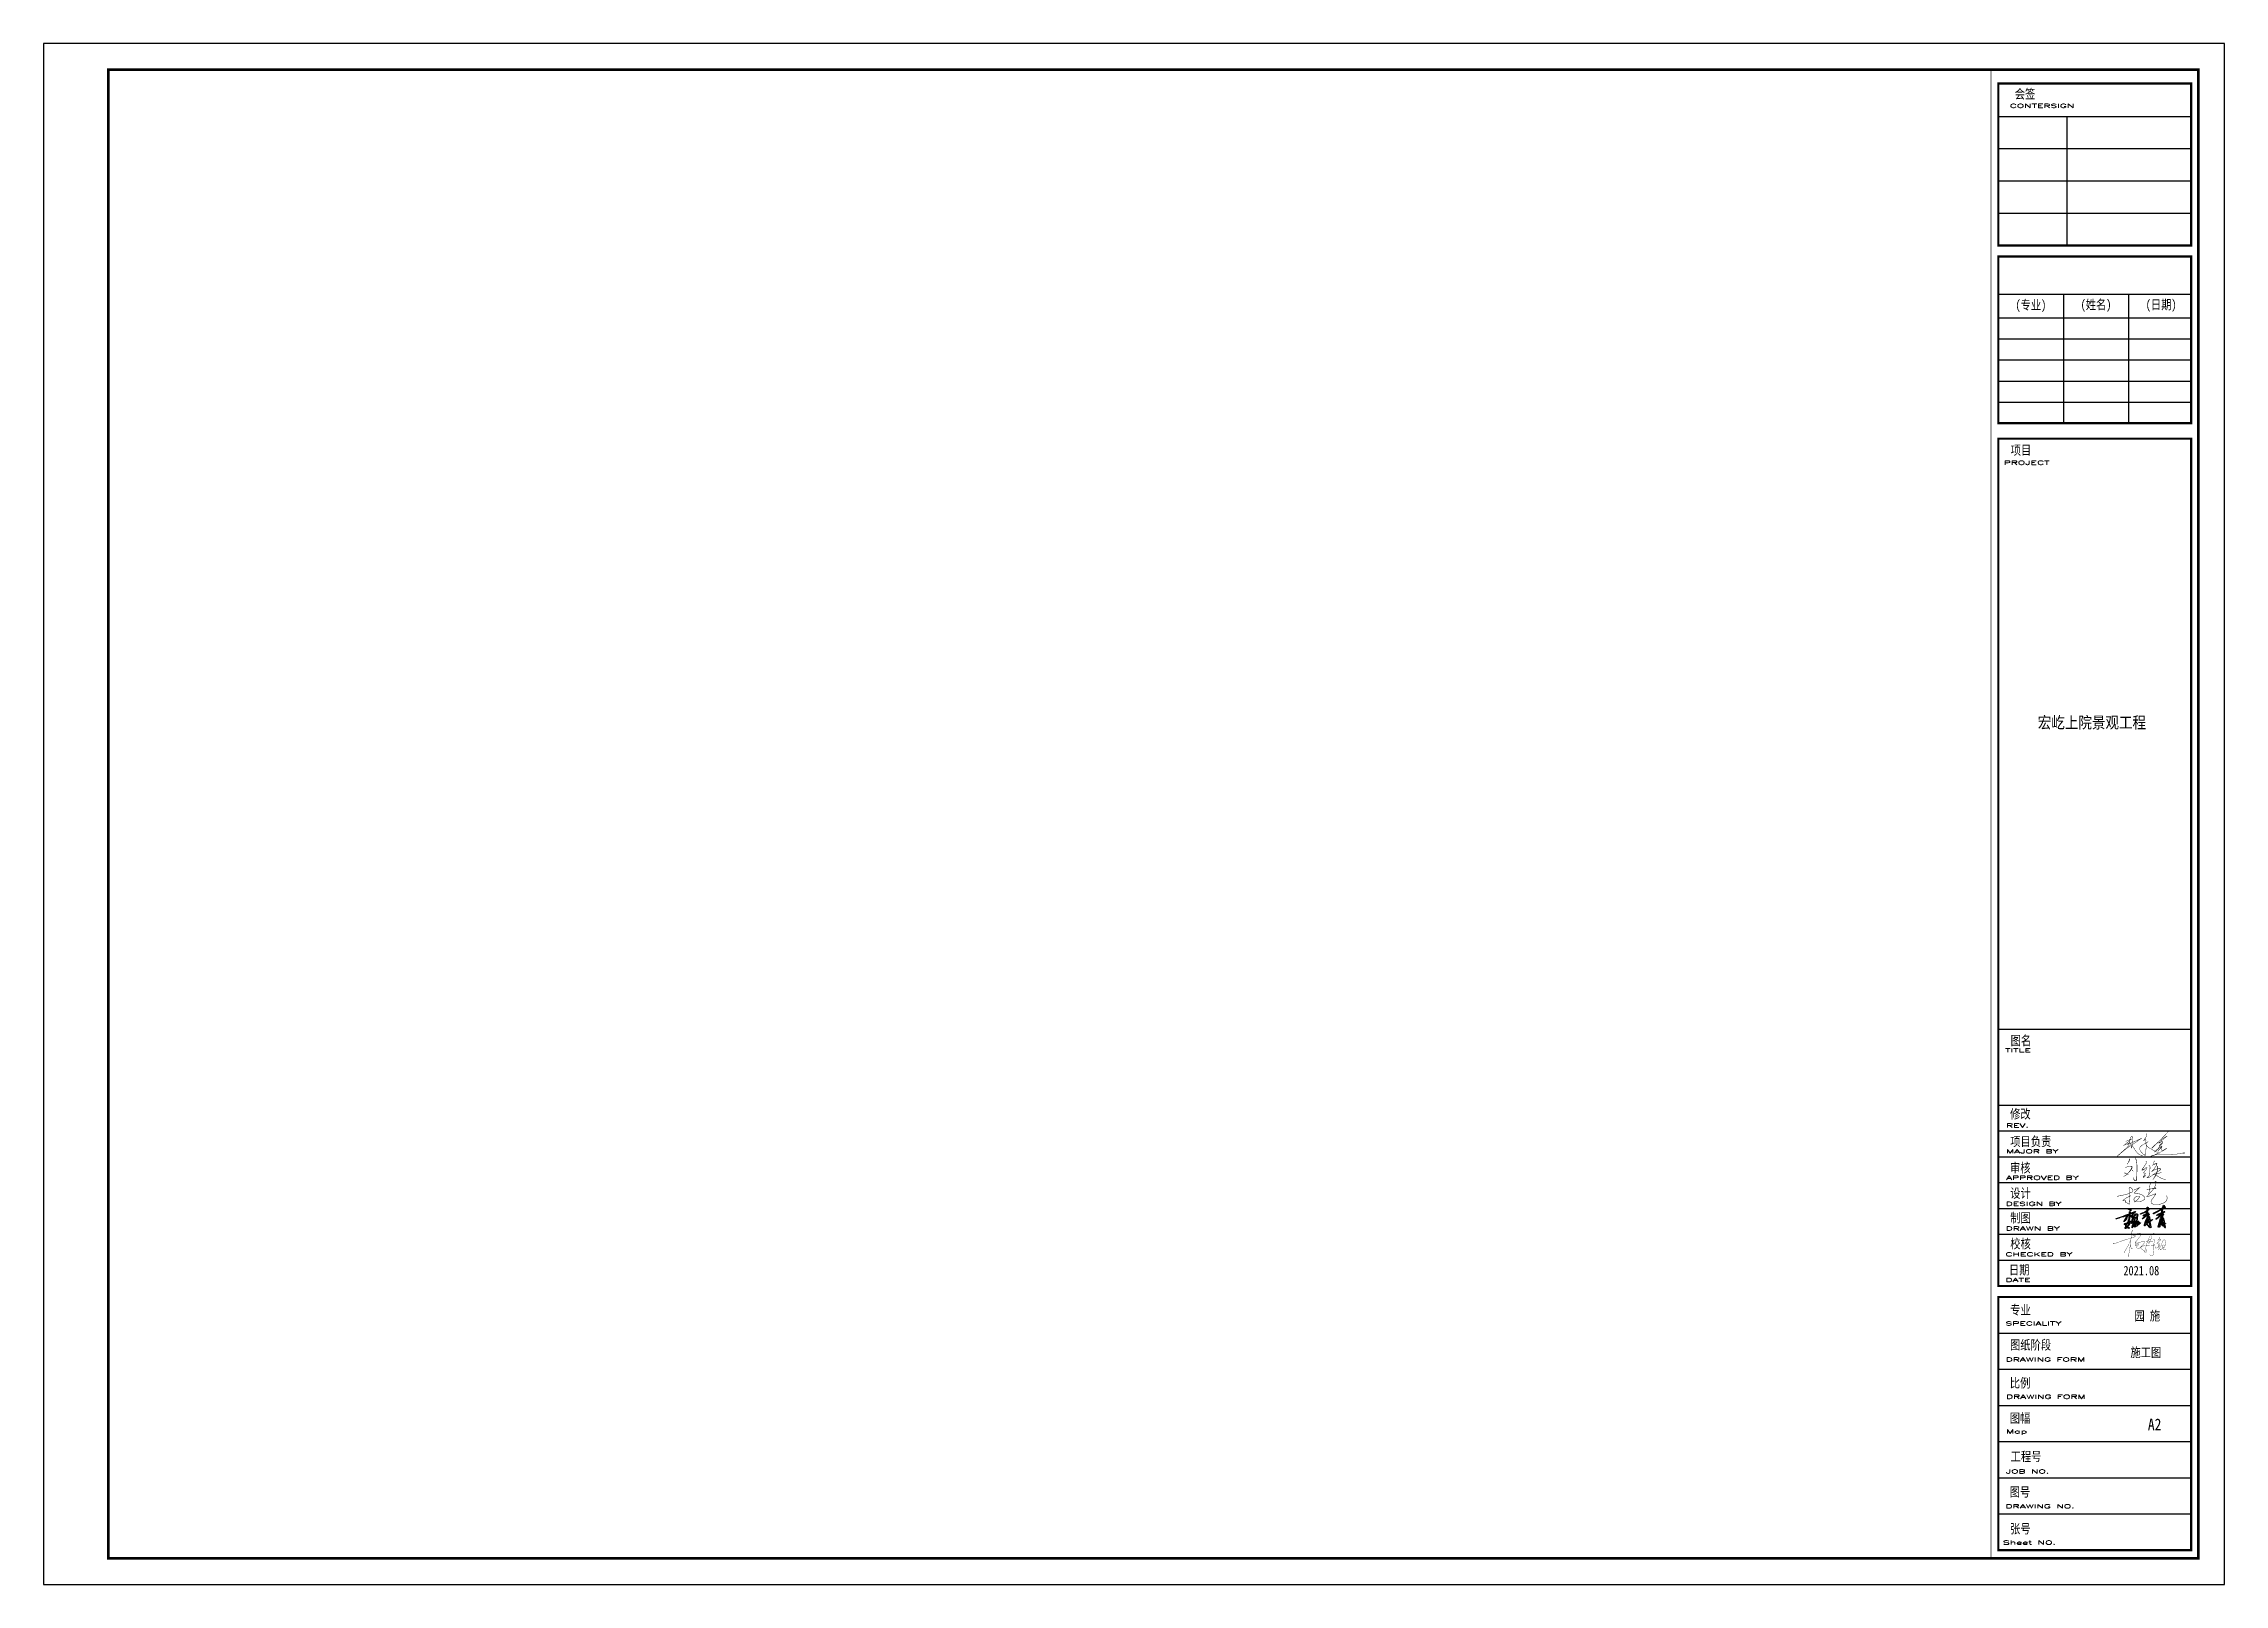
# Model space of a CAD drawing. Extents: x 620 to 1461, y -675 to -81.
import ezdxf
from ezdxf.enums import TextEntityAlignment as Align

# ---------------------------------------------------------------- set-up
doc = ezdxf.new("R2010")
doc.units = 0
doc.header["$LTSCALE"] = 1000
doc.layers.add('PUB_TITLE', color=4, linetype='Continuous')
doc.layers.add('Y-签字层', color=3, linetype='Continuous')
doc.styles.add('DESIGNED BY', font='romant.shx', dxfattribs={"width": 2, "height": 150})
doc.styles.add('HZ', font='', dxfattribs={"width": 0.8})
doc.styles.get('HZ').set_extended_font_data('SimSun')

# ---------------------------------------------------------------- blocks, each defined once
blk = doc.blocks.new('e343')
at = {"layer": 'Y-签字层', "const_width": 52}
for points in [[(1018006, 175146), (1019134, 175381), (1019763, 175635, 0.5038909), (1019855, 175995, 0.0913752), (1019567, 176242, 0.6182259), (1019477, 176058), (1019455, 175630), (1019515, 174752), (1019547, 174279), (1019474, 174225), (1019010, 174481), (1019010, 174640), (1018860, 174676), (1018737, 174676), (1019109, 174957), (1019673, 175228)], [(1020009, 175883), (1020703, 176191), (1020348, 175842), (1020051, 175549), (1020265, 175485), (1020663, 175444, -0.1154368), (1021160, 175200, -0.2864356), (1021330, 174856, -0.2277835), (1020614, 174550, -0.0027067), (1020193, 174534, -0.484104), (1020092, 174954, -0.1104678), (1020405, 175169, -0.0950116), (1020718, 175149, -0.1169877), (1020421, 174733, 0.0093419), (1020062, 174462, 5.9470687)], [(1022483, 176856), (1022628, 176951), (1022676, 176876), (1022561, 176394), (1022300, 175957), (1021553, 175114), (1021859, 175188), (1022343, 175364), (1022610, 175460), (1022610, 175391), (1022134, 174732, 0.2501314), (1022084, 174360, 0.1832848), (1022574, 174186, 0.0757328), (1023125, 174216, 0.0596273), (1023716, 174462, 0.1923982), (1023952, 174829, 0.1228746), (1023907, 175254, -4.5741237)]]:
    blk.add_lwpolyline(points, format="xyb", dxfattribs=at)
for points in [[(1021533, 175964), (1022245, 176063), (1022628, 176063), (1022658, 176129), (1022504, 176234)], [(1022008, 176693), (1021929, 176506), (1021889, 176296), (1021861, 175937), (1021779, 175368)]]:
    blk.add_lwpolyline(points, dxfattribs=at)
blk = doc.blocks.new('ewwe')
at = {"layer": 'Y-签字层', "ltscale": 0.5}
h = blk.add_hatch(color=3, dxfattribs=at)
h.paths.add_polyline_path([(1021245, 198575), (1021296, 198601), (1021321, 198603), (1021337, 198586), (1021344, 198527), (1021357, 198512), (1021358, 198497), (1021345, 198514), (1021300, 198525), (1021268, 198557)], flags=16)
h.paths.add_polyline_path([(1021140, 198596), (1021213, 198633), (1021278, 198694), (1021312, 198745), (1021314, 198691), (1021321, 198661), (1021312, 198643), (1021260, 198629), (1021194, 198597), (1021144, 198592)], flags=16)
h.paths.add_polyline_path([(1021092, 198635), (1021110, 198619), (1021100, 198569), (1021048, 198482), (1021071, 198604), (1021077, 198623)], flags=16)
h.paths.add_polyline_path([(1021112, 198714), (1021139, 198705), (1021133, 198689), (1021127, 198656), (1021119, 198655), (1021091, 198662)], flags=16)
h.paths.add_polyline_path([(1021167, 198719), (1021219, 198743), (1021246, 198754), (1021261, 198748), (1021253, 198730), (1021173, 198645), (1021149, 198633), (1021139, 198643), (1021144, 198666), (1021159, 198705)], flags=16)
h.paths.add_polyline_path([(1021204, 198795), (1021233, 198849), (1021247, 198908), (1021260, 198928), (1021270, 198926), (1021279, 198900), (1021293, 198826), (1021298, 198818), (1021256, 198803), (1021219, 198785), (1021198, 198786)], flags=16)
h.paths.add_polyline_path([(1021038, 199162), (1021071, 199187), (1021135, 199214), (1021164, 199228), (1021174, 199213), (1021163, 199176), (1021155, 199151), (1021102, 199151), (1021057, 199140), (1021043, 199140), (1021032, 199151), (1021034, 199156)], flags=16)
h.paths.add_polyline_path([(1021212, 199234), (1021257, 199266), (1021284, 199285), (1021303, 199288), (1021311, 199279), (1021282, 199254), (1021234, 199220), (1021211, 199225)], flags=16)
h.paths.add_polyline_path([(1021285, 199542), (1021301, 199595), (1021312, 199636), (1021331, 199641), (1021346, 199619), (1021357, 199591), (1021360, 199587), (1021342, 199579), (1021315, 199551), (1021295, 199540), (1021288, 199539)], flags=16)
h.paths.add_polyline_path([(1020745, 199194), (1020735, 199207), (1020733, 199234), (1020776, 199261), (1020930, 199333), (1021070, 199411), (1021205, 199478), (1021243, 199496), (1021258, 199561), (1021284, 199644), (1021301, 199689), (1021317, 199701), (1021336, 199675), (1021367, 199610), (1021385, 199602), (1021412, 199600), (1021409, 199584), (1021397, 199563), (1021309, 199515), (1021270, 199480), (1021256, 199430), (1021238, 199374), (1021227, 199317), (1021226, 199294), (1021254, 199301), (1021313, 199322), (1021339, 199330), (1021369, 199326), (1021375, 199305), (1021292, 199238), (1021236, 199193), (1021207, 199169), (1021204, 199157), (1021247, 199164), (1021289, 199181), (1021311, 199177), (1021306, 199161), (1021263, 199088), (1021199, 198990), (1021162, 198899), (1021120, 198765), (1021119, 198753), (1021167, 198760), (1021197, 198833), (1021226, 198924), (1021245, 198982), (1021267, 198985), (1021293, 198972), (1021323, 198844), (1021334, 198806), (1021343, 198795), (1021341, 198770), (1021345, 198733), (1021351, 198674), (1021382, 198672), (1021420, 198671), (1021418, 198650), (1021407, 198642), (1021364, 198627), (1021382, 198530), (1021403, 198442), (1021418, 198415), (1021401, 198400), (1021380, 198397), (1021349, 198466), (1021275, 198521), (1021231, 198561), (1021158, 198564), (1021107, 198539), (1021090, 198464), (1021059, 198432), (1021017, 198413), (1021010, 198460), (1021048, 198617), (1021076, 198728), (1021140, 198924), (1021207, 199050), (1021226, 199100), (1021222, 199116), (1021197, 199105), (1021022, 198988), (1020905, 198900), (1020883, 198890), (1020875, 198916), (1020898, 198940), (1021017, 199029), (1021104, 199095), (1021116, 199114), (1021093, 199122), (1021053, 199121), (1020989, 199115), (1020933, 199105), (1020915, 199116), (1020929, 199131), (1021010, 199181), (1021166, 199262), (1021197, 199278), (1021207, 199317), (1021220, 199411), (1021222, 199442), (1021202, 199450), (1021178, 199437), (1021105, 199397), (1020918, 199291), (1020813, 199247), (1020767, 199212), (1020760, 199204), (1020756, 199191)])
h.paths.add_polyline_path([(1020363, 198610), (1020399, 198645), (1020446, 198697), (1020478, 198709), (1020494, 198702), (1020507, 198612), (1020523, 198507), (1020507, 198501), (1020476, 198521), (1020403, 198579), (1020368, 198601)], flags=16)
h.paths.add_polyline_path([(1020339, 198772), (1020396, 198796), (1020461, 198822), (1020494, 198771), (1020454, 198736), (1020373, 198677), (1020324, 198647), (1020295, 198656), (1020290, 198678), (1020306, 198727), (1020327, 198760)], flags=16)
h.paths.add_polyline_path([(1020351, 198825), (1020372, 198898), (1020422, 198972), (1020437, 199006), (1020452, 199010), (1020468, 198981), (1020474, 198898), (1020470, 198869), (1020396, 198842), (1020358, 198828)], flags=16)
h.paths.add_polyline_path([(1020232, 199119), (1020270, 199153), (1020304, 199158), (1020312, 199145), (1020297, 199123), (1020285, 199106), (1020249, 199107), (1020226, 199111)], flags=16)
h.paths.add_polyline_path([(1020391, 199465), (1020395, 199532), (1020403, 199559), (1020439, 199483), (1020443, 199458), (1020438, 199444), (1020406, 199430), (1020398, 199422), (1020394, 199454)], flags=16)
h.paths.add_polyline_path([(1019991, 199194), (1020022, 199220), (1020106, 199254), (1020187, 199285), (1020301, 199355), (1020356, 199382), (1020363, 199407), (1020371, 199492), (1020375, 199559), (1020376, 199590), (1020394, 199588), (1020408, 199564), (1020463, 199486), (1020479, 199461), (1020463, 199437), (1020413, 199393), (1020395, 199359), (1020378, 199303), (1020379, 199243), (1020399, 199244), (1020419, 199261), (1020446, 199248), (1020451, 199225), (1020374, 199164), (1020379, 199140), (1020414, 199147), (1020449, 199179), (1020480, 199179), (1020486, 199157), (1020476, 199134), (1020444, 199098), (1020436, 199058), (1020481, 199061), (1020500, 199012), (1020526, 198860), (1020526, 198783), (1020559, 198811), (1020603, 198829), (1020647, 198852), (1020689, 198878), (1020686, 198864), (1020627, 198825), (1020550, 198763), (1020528, 198738), (1020557, 198544), (1020574, 198454), (1020593, 198418), (1020576, 198408), (1020544, 198393), (1020514, 198444), (1020406, 198543), (1020360, 198585), (1020344, 198597), (1020313, 198570), (1020263, 198541), (1020234, 198508), (1020211, 198508), (1020224, 198570), (1020284, 198761), (1020330, 198888), (1020367, 198973), (1020403, 199062), (1020413, 199108), (1020402, 199122), (1020358, 199099), (1020209, 198972), (1020105, 198916), (1020081, 198922), (1020164, 198982), (1020235, 199067), (1020228, 199088), (1020178, 199090), (1020132, 199090), (1020141, 199106), (1020183, 199136), (1020270, 199183), (1020337, 199214), (1020340, 199265), (1020350, 199330), (1020342, 199343), (1020307, 199320), (1020193, 199253), (1020088, 199210), (1020036, 199195), (1020004, 199178), (1019987, 199183)])
h.paths.add_polyline_path([(1019244, 198642), (1019270, 198668), (1019305, 198686), (1019340, 198683), (1019345, 198659), (1019281, 198561), (1019223, 198476), (1019199, 198474), (1019176, 198505), (1019178, 198534), (1019215, 198599), (1019232, 198626)], flags=16)
h.paths.add_polyline_path([(1019779, 198661), (1019803, 198686), (1019824, 198722), (1019832, 198730), (1019853, 198723), (1019863, 198710), (1019851, 198694), (1019834, 198678), (1019810, 198657), (1019797, 198648), (1019786, 198650)], flags=16)
h.paths.add_polyline_path([(1019490, 199057), (1019503, 199069), (1019527, 199069), (1019528, 199051), (1019525, 199030), (1019510, 199028), (1019493, 199044)], flags=16)
h.paths.add_polyline_path([(1019356, 198767), (1019330, 198764), (1019313, 198749), (1019301, 198732), (1019301, 198721), (1019330, 198720), (1019364, 198738), (1019386, 198748), (1019381, 198762), (1019367, 198763)], flags=16)
h.paths.add_polyline_path([(1019384, 199065), (1019408, 199068), (1019439, 199038), (1019432, 199017), (1019440, 199016), (1019461, 199032), (1019490, 199010), (1019532, 198978), (1019537, 198946), (1019505, 198892), (1019500, 198830), (1019479, 198764), (1019447, 198763), (1019394, 198768), (1019362, 198785), (1019347, 198824), (1019373, 198931), (1019376, 199017), (1019378, 199049)], flags=16)
h.paths.add_polyline_path([(1019388, 199180), (1019445, 199210), (1019537, 199241), (1019576, 199239), (1019605, 199255), (1019597, 199229), (1019563, 199194), (1019514, 199133), (1019473, 199080), (1019456, 199080), (1019418, 199098), (1019387, 199113), (1019390, 199140), (1019388, 199162)], flags=16)
h.paths.add_polyline_path([(1019321, 199464), (1019389, 199454), (1019445, 199435), (1019458, 199422), (1019453, 199410), (1019425, 199385), (1019411, 199375), (1019414, 199390), (1019400, 199410), (1019352, 199426), (1019324, 199447), (1019305, 199454), (1019295, 199454), (1019310, 199460)])
h.paths.add_polyline_path([(1019696, 199328), (1019689, 199304), (1019652, 199251), (1019594, 199196), (1019574, 199161), (1019513, 199104), (1019493, 199082), (1019538, 199087), (1019557, 199071), (1019557, 199040), (1019555, 199015), (1019556, 199005), (1019572, 198994), (1019593, 198972), (1019606, 198971), (1019639, 198987), (1019683, 199008), (1019730, 199009), (1019772, 199010), (1019783, 199010), (1019788, 199032), (1019796, 199063), (1019796, 199141), (1019787, 199159), (1019776, 199175), (1019748, 199175), (1019716, 199151), (1019694, 199140), (1019677, 199104), (1019628, 199059), (1019609, 199033), (1019593, 199020), (1019601, 199047), (1019640, 199096), (1019680, 199152), (1019725, 199192), (1019744, 199204), (1019788, 199202), (1019814, 199176), (1019831, 199138), (1019827, 199091), (1019809, 198999), (1019806, 198929), (1019794, 198904), (1019804, 198882), (1019767, 198827), (1019734, 198714), (1019706, 198640), (1019683, 198533), (1019669, 198503), (1019683, 198474), (1019749, 198505), (1019804, 198533), (1019874, 198605), (1019882, 198638), (1019870, 198659), (1019851, 198657), (1019791, 198607), (1019751, 198585), (1019721, 198585), (1019714, 198598), (1019728, 198650), (1019762, 198693), (1019791, 198736), (1019820, 198770), (1019833, 198790), (1019858, 198780), (1019860, 198754), (1019852, 198739), (1019860, 198732), (1019871, 198732), (1019883, 198737), (1019901, 198736), (1019906, 198719), (1019907, 198703), (1019924, 198677), (1019945, 198683), (1019969, 198691), (1019993, 198691), (1019991, 198679), (1019978, 198655), (1019961, 198642), (1019906, 198599), (1019827, 198524), (1019781, 198494), (1019723, 198469), (1019660, 198445), (1019641, 198457), (1019636, 198481), (1019646, 198529), (1019689, 198656), (1019709, 198735), (1019716, 198765), (1019706, 198790), (1019686, 198789), (1019663, 198782), (1019646, 198748), (1019581, 198556), (1019569, 198465), (1019545, 198431), (1019518, 198407), (1019517, 198449), (1019541, 198535), (1019588, 198681), (1019594, 198717), (1019590, 198727), (1019551, 198721), (1019490, 198653), (1019468, 198646), (1019469, 198665), (1019517, 198709), (1019544, 198743), (1019603, 198776), (1019638, 198816), (1019653, 198871), (1019688, 198920), (1019738, 198927), (1019748, 198955), (1019740, 198978), (1019712, 198987), (1019666, 198981), (1019636, 198953), (1019603, 198919), (1019597, 198909), (1019575, 198927), (1019561, 198915), (1019547, 198896), (1019525, 198812), (1019512, 198750), (1019506, 198723), (1019506, 198711), (1019484, 198709), (1019472, 198728), (1019459, 198738), (1019397, 198727), (1019378, 198706), (1019381, 198687), (1019374, 198663), (1019329, 198579), (1019284, 198512), (1019230, 198442), (1019253, 198422), (1019302, 198408), (1019313, 198419), (1019314, 198432), (1019344, 198398), (1019344, 198383), (1019329, 198369), (1019316, 198362), (1019248, 198397), (1019217, 198408), (1019193, 198397), (1019146, 198366), (1019118, 198363), (1019115, 198389), (1019116, 198416), (1019123, 198437), (1019134, 198436), (1019151, 198420), (1019169, 198421), (1019177, 198438), (1019173, 198455), (1019148, 198483), (1019146, 198505), (1019155, 198551), (1019190, 198617), (1019207, 198638), (1019177, 198637), (1019112, 198602), (1019095, 198574), (1019081, 198593), (1019074, 198620), (1019101, 198642), (1019219, 198680), (1019239, 198697), (1019276, 198749), (1019301, 198791), (1019301, 198839), (1019295, 198875), (1019323, 198856), (1019329, 198867), (1019340, 198921), (1019348, 198970), (1019349, 199080), (1019345, 199114), (1019323, 199117), (1019310, 199115), (1019295, 199113), (1019265, 199113), (1019250, 199107), (1019201, 198968), (1019152, 198875), (1019117, 198821), (1019083, 198773), (1019059, 198758), (1019044, 198766), (1019055, 198800), (1019072, 198826), (1019096, 198837), (1019143, 198931), (1019175, 199001), (1019210, 199066), (1019224, 199099), (1019224, 199111), (1019203, 199111), (1019172, 199103), (1019060, 199052), (1019009, 199029), (1018908, 199004), (1018828, 198981), (1018749, 198957), (1018667, 198931), (1018620, 198917), (1018599, 198905), (1018579, 198931), (1018602, 198934), (1018667, 198954), (1019026, 199072), (1019132, 199116), (1019248, 199156), (1019326, 199174), (1019363, 199200), (1019364, 199252), (1019368, 199291), (1019368, 199309), (1019365, 199323), (1019377, 199334), (1019398, 199320), (1019399, 199299), (1019395, 199247), (1019395, 199218), (1019455, 199241), (1019431, 199265), (1019409, 199273), (1019409, 199278), (1019441, 199266), (1019457, 199254), (1019526, 199273), (1019592, 199297), (1019630, 199308), (1019663, 199323), (1019684, 199339)])
at = {"layer": 'Y-签字层'}
for points in [[(1019696, 199328), (1019689, 199304), (1019652, 199251), (1019594, 199196), (1019574, 199161), (1019513, 199104), (1019493, 199082), (1019538, 199087), (1019557, 199071), (1019557, 199040), (1019555, 199015), (1019556, 199005), (1019572, 198994), (1019593, 198972), (1019606, 198971), (1019639, 198987), (1019683, 199008), (1019730, 199009), (1019772, 199010), (1019783, 199010), (1019788, 199032), (1019796, 199063), (1019796, 199141), (1019787, 199159), (1019776, 199175), (1019748, 199175), (1019716, 199151), (1019694, 199140), (1019677, 199104), (1019628, 199059), (1019609, 199033), (1019593, 199020), (1019601, 199047), (1019640, 199096), (1019680, 199152), (1019725, 199192), (1019744, 199204), (1019788, 199202), (1019814, 199176), (1019831, 199138), (1019827, 199091), (1019809, 198999), (1019806, 198929), (1019794, 198904), (1019804, 198882), (1019767, 198827), (1019734, 198714), (1019706, 198640), (1019683, 198533), (1019669, 198503), (1019683, 198474), (1019749, 198505), (1019804, 198533), (1019874, 198605), (1019882, 198638), (1019870, 198659), (1019851, 198657), (1019791, 198607), (1019751, 198585), (1019721, 198585), (1019714, 198598), (1019728, 198650), (1019762, 198693), (1019791, 198736), (1019820, 198770), (1019833, 198790), (1019858, 198780), (1019860, 198754), (1019852, 198739), (1019860, 198732), (1019871, 198732), (1019883, 198737), (1019901, 198736), (1019906, 198719), (1019907, 198703), (1019924, 198677), (1019945, 198683), (1019969, 198691), (1019993, 198691), (1019991, 198679), (1019978, 198655), (1019961, 198642), (1019906, 198599), (1019827, 198524), (1019781, 198494), (1019723, 198469), (1019660, 198445), (1019641, 198457), (1019636, 198481), (1019646, 198529), (1019689, 198656), (1019709, 198735), (1019716, 198765), (1019706, 198790), (1019686, 198789), (1019663, 198782), (1019646, 198748), (1019581, 198556), (1019569, 198465), (1019545, 198431), (1019518, 198407), (1019517, 198449), (1019541, 198535), (1019588, 198681), (1019594, 198717), (1019590, 198727), (1019551, 198721), (1019490, 198653), (1019468, 198646), (1019469, 198665), (1019517, 198709), (1019544, 198743), (1019603, 198776), (1019638, 198816), (1019653, 198871), (1019688, 198920), (1019738, 198927), (1019748, 198955), (1019740, 198978), (1019712, 198987), (1019666, 198981), (1019636, 198953), (1019603, 198919), (1019597, 198909), (1019575, 198927), (1019561, 198915), (1019547, 198896), (1019525, 198812), (1019512, 198750), (1019506, 198723), (1019506, 198711), (1019484, 198709), (1019472, 198728), (1019459, 198738), (1019397, 198727), (1019378, 198706), (1019381, 198687), (1019374, 198663), (1019329, 198579), (1019284, 198512), (1019230, 198442), (1019253, 198422), (1019302, 198408), (1019313, 198419), (1019314, 198432), (1019344, 198398), (1019344, 198383), (1019329, 198369), (1019316, 198362), (1019248, 198397), (1019217, 198408), (1019193, 198397), (1019146, 198366), (1019118, 198363), (1019115, 198389), (1019116, 198416), (1019123, 198437), (1019134, 198436), (1019151, 198420), (1019169, 198421), (1019177, 198438), (1019173, 198455), (1019148, 198483), (1019146, 198505), (1019155, 198551), (1019190, 198617), (1019207, 198638), (1019177, 198637), (1019112, 198602), (1019095, 198574), (1019081, 198593), (1019074, 198620), (1019101, 198642), (1019219, 198680), (1019239, 198697), (1019276, 198749), (1019301, 198791), (1019301, 198839), (1019295, 198875), (1019323, 198856), (1019329, 198867), (1019340, 198921), (1019348, 198970), (1019349, 199080), (1019345, 199114), (1019323, 199117), (1019310, 199115), (1019295, 199113), (1019265, 199113), (1019250, 199107), (1019201, 198968), (1019152, 198875), (1019117, 198821), (1019083, 198773), (1019059, 198758), (1019044, 198766), (1019055, 198800), (1019072, 198826), (1019096, 198837), (1019143, 198931), (1019175, 199001), (1019210, 199066), (1019224, 199099), (1019224, 199111), (1019203, 199111), (1019172, 199103), (1019060, 199052), (1019009, 199029), (1018908, 199004), (1018828, 198981), (1018749, 198957), (1018667, 198931), (1018620, 198917), (1018599, 198905), (1018579, 198931), (1018602, 198934), (1018667, 198954), (1019026, 199072), (1019132, 199116), (1019248, 199156), (1019326, 199174), (1019363, 199200), (1019364, 199252), (1019368, 199291), (1019368, 199309), (1019368, 199309), (1019365, 199323)], [(1019365, 199323), (1019377, 199334), (1019398, 199320), (1019399, 199299), (1019395, 199247), (1019395, 199218), (1019455, 199241), (1019431, 199265), (1019409, 199273), (1019409, 199278), (1019441, 199266), (1019457, 199254), (1019526, 199273), (1019592, 199297), (1019630, 199308), (1019663, 199323), (1019684, 199339), (1019696, 199328)]]:
    blk.add_lwpolyline(points, dxfattribs=at)
for points in [[(1019244, 198642), (1019270, 198668), (1019305, 198686), (1019340, 198683), (1019345, 198659), (1019281, 198561), (1019223, 198476), (1019199, 198474), (1019176, 198505), (1019178, 198534), (1019215, 198599), (1019232, 198626)], [(1019321, 199464), (1019389, 199454), (1019445, 199435), (1019458, 199422), (1019453, 199410), (1019425, 199385), (1019411, 199375), (1019414, 199390), (1019400, 199410), (1019352, 199426), (1019324, 199447), (1019305, 199454), (1019295, 199454), (1019310, 199460)], [(1019356, 198767), (1019330, 198764), (1019313, 198749), (1019301, 198732), (1019301, 198721), (1019330, 198720), (1019364, 198738), (1019386, 198748), (1019381, 198762), (1019367, 198763)], [(1019384, 199065), (1019408, 199068), (1019439, 199038), (1019432, 199017), (1019440, 199016), (1019461, 199032), (1019490, 199010), (1019532, 198978), (1019537, 198946), (1019505, 198892), (1019500, 198830), (1019479, 198764), (1019447, 198763), (1019394, 198768), (1019362, 198785), (1019347, 198824), (1019373, 198931), (1019376, 199017), (1019378, 199049)], [(1019388, 199180), (1019445, 199210), (1019537, 199241), (1019576, 199239), (1019605, 199255), (1019597, 199229), (1019563, 199194), (1019514, 199133), (1019473, 199080), (1019456, 199080), (1019418, 199098), (1019387, 199113), (1019390, 199140), (1019388, 199162)], [(1019490, 199057), (1019503, 199069), (1019527, 199069), (1019528, 199051), (1019525, 199030), (1019510, 199028), (1019493, 199044)], [(1019779, 198661), (1019803, 198686), (1019824, 198722), (1019832, 198730), (1019853, 198723), (1019863, 198710), (1019851, 198694), (1019834, 198678), (1019810, 198657), (1019797, 198648), (1019786, 198650)], [(1019991, 199194), (1020022, 199220), (1020106, 199254), (1020187, 199285), (1020301, 199355), (1020356, 199382), (1020363, 199407), (1020371, 199492), (1020375, 199559), (1020376, 199590), (1020394, 199588), (1020408, 199564), (1020463, 199486), (1020479, 199461), (1020463, 199437), (1020413, 199393), (1020395, 199359), (1020378, 199303), (1020379, 199243), (1020399, 199244), (1020419, 199261), (1020446, 199248), (1020451, 199225), (1020374, 199164), (1020379, 199140), (1020414, 199147), (1020449, 199179), (1020480, 199179), (1020486, 199157), (1020476, 199134), (1020444, 199098), (1020436, 199058), (1020481, 199061), (1020500, 199012), (1020526, 198860), (1020526, 198783), (1020559, 198811), (1020603, 198829), (1020647, 198852), (1020689, 198878), (1020686, 198864), (1020627, 198825), (1020550, 198763), (1020528, 198738), (1020557, 198544), (1020574, 198454), (1020593, 198418), (1020576, 198408), (1020544, 198393), (1020514, 198444), (1020406, 198543), (1020360, 198585), (1020344, 198597), (1020313, 198570), (1020263, 198541), (1020234, 198508), (1020211, 198508), (1020224, 198570), (1020284, 198761), (1020330, 198888), (1020367, 198973), (1020403, 199062), (1020413, 199108), (1020402, 199122), (1020358, 199099), (1020209, 198972), (1020105, 198916), (1020081, 198922), (1020164, 198982), (1020235, 199067), (1020228, 199088), (1020178, 199090), (1020132, 199090), (1020141, 199106), (1020183, 199136), (1020270, 199183), (1020337, 199214), (1020340, 199265), (1020350, 199330), (1020342, 199343), (1020307, 199320), (1020193, 199253), (1020088, 199210), (1020036, 199195), (1020004, 199178), (1019987, 199183)], [(1020232, 199119), (1020270, 199153), (1020304, 199158), (1020312, 199145), (1020297, 199123), (1020285, 199106), (1020249, 199107), (1020226, 199111)], [(1020339, 198772), (1020396, 198796), (1020461, 198822), (1020494, 198771), (1020454, 198736), (1020373, 198677), (1020324, 198647), (1020295, 198656), (1020290, 198678), (1020306, 198727), (1020327, 198760)], [(1020351, 198825), (1020372, 198898), (1020422, 198972), (1020437, 199006), (1020452, 199010), (1020468, 198981), (1020474, 198898), (1020470, 198869), (1020396, 198842), (1020358, 198828)], [(1020363, 198610), (1020399, 198645), (1020446, 198697), (1020478, 198709), (1020494, 198702), (1020507, 198612), (1020523, 198507), (1020507, 198501), (1020476, 198521), (1020403, 198579), (1020368, 198601)], [(1020391, 199465), (1020395, 199532), (1020403, 199559), (1020439, 199483), (1020443, 199458), (1020438, 199444), (1020406, 199430), (1020398, 199422), (1020394, 199454)], [(1020745, 199194), (1020735, 199207), (1020733, 199234), (1020776, 199261), (1020930, 199333), (1021070, 199411), (1021205, 199478), (1021243, 199496), (1021258, 199561), (1021284, 199644), (1021301, 199689), (1021317, 199701), (1021336, 199675), (1021367, 199610), (1021385, 199602), (1021412, 199600), (1021409, 199584), (1021397, 199563), (1021309, 199515), (1021270, 199480), (1021256, 199430), (1021238, 199374), (1021227, 199317), (1021226, 199294), (1021254, 199301), (1021313, 199322), (1021339, 199330), (1021369, 199326), (1021375, 199305), (1021292, 199238), (1021236, 199193), (1021207, 199169), (1021204, 199157), (1021247, 199164), (1021289, 199181), (1021311, 199177), (1021306, 199161), (1021263, 199088), (1021199, 198990), (1021162, 198899), (1021120, 198765), (1021119, 198753), (1021167, 198760), (1021197, 198833), (1021226, 198924), (1021245, 198982), (1021267, 198985), (1021293, 198972), (1021323, 198844), (1021334, 198806), (1021343, 198795), (1021341, 198770), (1021345, 198733), (1021351, 198674), (1021382, 198672), (1021420, 198671), (1021418, 198650), (1021407, 198642), (1021364, 198627), (1021382, 198530), (1021403, 198442), (1021418, 198415), (1021401, 198400), (1021380, 198397), (1021349, 198466), (1021275, 198521), (1021231, 198561), (1021158, 198564), (1021107, 198539), (1021090, 198464), (1021059, 198432), (1021017, 198413), (1021010, 198460), (1021048, 198617), (1021076, 198728), (1021140, 198924), (1021207, 199050), (1021226, 199100), (1021222, 199116), (1021197, 199105), (1021022, 198988), (1020905, 198900), (1020883, 198890), (1020875, 198916), (1020898, 198940), (1021017, 199029), (1021104, 199095), (1021116, 199114), (1021093, 199122), (1021053, 199121), (1020989, 199115), (1020933, 199105), (1020915, 199116), (1020929, 199131), (1021010, 199181), (1021166, 199262), (1021197, 199278), (1021207, 199317), (1021220, 199411), (1021222, 199442), (1021202, 199450), (1021178, 199437), (1021105, 199397), (1020918, 199291), (1020813, 199247), (1020767, 199212), (1020760, 199204), (1020756, 199191)], [(1021038, 199162), (1021071, 199187), (1021135, 199214), (1021164, 199228), (1021174, 199213), (1021163, 199176), (1021155, 199151), (1021102, 199151), (1021057, 199140), (1021043, 199140), (1021032, 199151), (1021034, 199156)], [(1021092, 198635), (1021110, 198619), (1021100, 198569), (1021048, 198482), (1021071, 198604), (1021077, 198623)], [(1021112, 198714), (1021139, 198705), (1021133, 198689), (1021127, 198656), (1021119, 198655), (1021091, 198662)], [(1021167, 198719), (1021219, 198743), (1021246, 198754), (1021261, 198748), (1021253, 198730), (1021173, 198645), (1021149, 198633), (1021139, 198643), (1021144, 198666), (1021159, 198705)], [(1021140, 198596), (1021213, 198633), (1021278, 198694), (1021312, 198745), (1021314, 198691), (1021321, 198661), (1021312, 198643), (1021260, 198629), (1021194, 198597), (1021144, 198592)], [(1021204, 198795), (1021233, 198849), (1021247, 198908), (1021260, 198928), (1021270, 198926), (1021279, 198900), (1021293, 198826), (1021298, 198818), (1021256, 198803), (1021219, 198785), (1021198, 198786)], [(1021212, 199234), (1021257, 199266), (1021284, 199285), (1021303, 199288), (1021311, 199279), (1021282, 199254), (1021234, 199220), (1021211, 199225)], [(1021245, 198575), (1021296, 198601), (1021321, 198603), (1021337, 198586), (1021344, 198527), (1021357, 198512), (1021358, 198497), (1021345, 198514), (1021300, 198525), (1021268, 198557)]]:
    blk.add_lwpolyline(points, close=True, dxfattribs=at)
at = {"layer": 'Y-签字层', "color": 3, "ltscale": 0.5}
blk.add_lwpolyline([(1021285, 199542), (1021301, 199595), (1021312, 199636), (1021331, 199641), (1021346, 199619), (1021357, 199591), (1021360, 199587), (1021342, 199579), (1021315, 199551), (1021295, 199540), (1021288, 199539)], close=True, dxfattribs=at)
blk = doc.blocks.new('签字')
at = {"color": 3}
for points, const_width in [([(2061.18, 168.58), (2061.11, 168.81), (2061.1, 168.92), (2061.21, 168.87), (2061.23, 168.52), (2060.95, 167.81), (2060.42, 167.07), (2059.98, 166.39), (2059.96, 166.29), (2060.06, 166.33), (2060.45, 166.78), (2060.67, 166.99), (2060.76, 166.97), (2060.82, 166.81), (2060.82, 166.74), (2060.76, 166.82), (2060.72, 166.87), (2060.78, 166.73), (2060.83, 166.34), (2060.83, 165.68), (2060.85, 165.42), (2061.23, 165.71), (2061.52, 165.84), (2061.52, 165.84), (2061.25, 165.6), (2060.78, 165.32), (2060.41, 165.16), (2059.31, 164.52), (2058.86, 164.15), (2058.5, 163.69), (2058.44, 163.22), (2058.5, 162.78), (2058.97, 161.99), (2059.77, 161.09), (2060.13, 160.78), (2060.41, 160.67), (2060.64, 160.7), (2060.32, 160.8), (2059.95, 161.03), (2060.32, 160.8), (2060.62, 160.8), (2060.67, 160.91), (2060.8, 161.9), (2060.88, 163.32), (2060.88, 164.36), (2060.89, 164.94), (2060.91, 165.3), (2060.91, 165.4), (2060.78, 165.32), (2060.76, 165.18), (2060.81, 165.03), (2060.98, 164.64), (2061.31, 164.12), (2061.66, 163.84), (2062.51, 163.23), (2064.38, 162.24), (2065.51, 161.66), (2066.03, 161.37)], 0.144), ([(2069.89, 170.28), (2069.07, 169.36), (2067.91, 168.15), (2065.99, 166.13), (2063.62, 164.02), (2063.13, 163.58), (2063.07, 163.43), (2063.1, 163.51), (2063.07, 163.43), (2063.22, 163.42), (2064.28, 164.5), (2066.44, 166.46), (2067.99, 167.51), (2068.83, 167.98), (2068.96, 168.04), (2068.98, 168.01), (2068.78, 167.85), (2068.2, 167.41), (2066.63, 166.13), (2066.09, 165.65), (2065.93, 165.49), (2065.78, 165.38), (2065.81, 165.33), (2065.93, 165.37), (2066.08, 165.45), (2066.74, 165.81), (2067.16, 166.01), (2067.33, 166), (2067.39, 165.93), (2067.39, 165.84), (2067.35, 165.72), (2067.21, 165.48), (2066.91, 165.27), (2066.42, 164.84), (2066.1, 164.47), (2065.97, 164.27), (2065.96, 164.17), (2066.04, 164.17), (2066.16, 164.35), (2066.6, 164.88), (2066.97, 165.2), (2067.16, 165.35), (2067.22, 165.35), (2067.12, 165.16), (2066.59, 164.46), (2066.02, 163.8), (2065.26, 162.99), (2064.61, 162.42), (2064.13, 162), (2064.11, 161.9), (2064.25, 161.99), (2064.38, 162.1), (2064.78, 162.43), (2066.15, 163.6), (2066.86, 164.1), (2067.01, 164.15), (2067.06, 164.09), (2066.89, 163.91), (2066.17, 163.14), (2065.69, 162.65), (2065.46, 162.38), (2065.49, 162.27), (2065.6, 162.3), (2065.73, 162.53), (2066.63, 163.54), (2066.84, 163.69), (2066.95, 163.69), (2066.98, 163.63), (2066.96, 163.13), (2066.9, 162.73), (2066.94, 162.51), (2067.23, 162.39), (2067.6, 162.59), (2068.39, 163.13), (2068.75, 163.39), (2068.82, 163.4), (2068.76, 163.31), (2068.29, 162.93), (2067.53, 162.44), (2066.63, 161.99), (2064.82, 161.11), (2064.02, 160.75), (2063.17, 160.52), (2062.9, 160.4), (2062.79, 160.3), (2062.87, 160.26), (2063.51, 160.51), (2064.52, 160.87), (2065.26, 160.97), (2068.5, 160.98), (2069.97, 160.98), (2072.61, 161.13), (2074.82, 161.35), (2075.85, 161.5), (2075.81, 161.56), (2075.58, 161.54), (2075.29, 161.55), (2074.96, 161.58)], 0.144), ([(2053.09, 166.04), (2055.24, 166.89), (2052.43, 164.55), (2054.54, 165.56), (2053.79, 164.78), (2059.05, 167.16), (2052.82, 162.87), (2049.15, 159.78), (2052.88, 163.11), (2055.07, 165.09), (2055.01, 165.33), (2054.66, 165.17), (2054.4, 165.42), (2054.4, 165.74), (2054.53, 166.5), (2054.95, 167.52), (2055.33, 168.06), (2055.53, 168.06), (2055.72, 167.72), (2055.78, 166.63), (2055.67, 165.19), (2055.44, 164.01), (2055.18, 163.41), (2055.09, 163.47), (2055.11, 163.58), (2055.2, 164.64), (2055.28, 164.66), (2055.46, 164.51), (2055.94, 163.89), (2056.41, 163.1), (2056.67, 162.64), (2057.31, 161.77), (2057.92, 161.21), (2058.63, 160.79), (2059.12, 160.64), (2059.59, 160.66)], 0.144), ([(2052.86, 155.98), (2054.47, 156.46), (2055.19, 156.48), (2055.48, 156.37), (2055.57, 155.95), (2055.27, 155.31), (2054.53, 154.32), (2053.2, 153.08), (2052.2, 152.42)], 0.158), ([(2052.66, 153.94), (2052.59, 153.92), (2052.61, 153.82), (2053.46, 153.44)], 0.158), ([(2052.66, 153.94), (2053.14, 153.6), (2054.04, 153.16)], 0.158), ([(2054.09, 157.95), (2054.39, 158.82), (2054.53, 159.23), (2054.62, 159.24), (2054.66, 159.12), (2054.29, 158.24), (2053.75, 157.45), (2053.54, 157.16)], 0.158), ([(2054.72, 156.47), (2055.32, 156.33), (2055.41, 156.11), (2055.39, 155.9), (2054.9, 155.01), (2054.54, 154.51), (2053.95, 153.78)], 0.158), ([(2055.82, 154.62), (2055.67, 154.85), (2055.61, 154.85), (2055.57, 154.79), (2055.66, 154.73), (2055.75, 154.63), (2055.82, 154.62)], 0.158), ([(2056.78, 159.7), (2057.23, 158.21), (2057.39, 156.51), (2057.25, 151.46), (2057.06, 150.97), (2056.66, 150.93), (2056.16, 151.35), (2055.91, 152.13)], 0.158), ([(2055.91, 152.13), (2056.13, 151.34), (2056.49, 150.93), (2056.62, 150.87), (2056.76, 150.84), (2056.94, 150.86), (2057.14, 150.9), (2057.23, 151.03), (2057.34, 151.63), (2057.34, 152.65), (2057.38, 154.16), (2057.4, 155.4), (2057.43, 156.48), (2057.32, 157.79), (2057.2, 158.52), (2057.06, 158.96), (2056.94, 159.37), (2056.78, 159.7)], 0.158), ([(2060.82, 158.25), (2061.02, 158.08), (2061.04, 157.77), (2060.44, 156.76), (2059.51, 155.46), (2059.27, 155.04), (2059.35, 154.89), (2059.57, 154.89), (2060.01, 155.13), (2060.75, 155.81), (2061.1, 155.93), (2061.25, 155.8), (2061.16, 155.48), (2060.6, 154.82), (2060.09, 154.17), (2059.89, 153.9), (2060.02, 153.81), (2060.33, 153.83), (2060.53, 153.74), (2060.59, 153.53), (2060.29, 153.08), (2059.93, 152.56), (2059.8, 152.23), (2059.84, 152.09), (2060.13, 152.26), (2060.56, 152.67), (2060.79, 153.03)], 0.158), ([(2060.06, 156.23), (2059.55, 155.36), (2059.44, 155.16), (2059.44, 155), (2059.54, 154.99), (2059.67, 155.04), (2060.02, 155.23), (2060.43, 155.52)], 0.158), ([(2060.42, 152.54), (2060.12, 152.34), (2059.97, 152.26), (2059.92, 152.29), (2059.93, 152.36), (2060.06, 152.64), (2060.29, 153.01), (2060.5, 153.4)], 0.158), ([(2060.82, 158.25), (2060.87, 158.3), (2060.94, 158.28), (2061, 158.23), (2061.05, 158.13), (2061.09, 157.92), (2061.04, 157.64), (2060.88, 157.49)], 0.158), ([(2061.92, 156.71), (2062.13, 156.87), (2062.33, 156.76), (2062.43, 156.04), (2062.34, 154.25), (2062.26, 153.27), (2062.04, 152.8), (2061.47, 152.16), (2061.29, 151.99), (2061.54, 151.99), (2062.17, 152.25), (2062.59, 152.4), (2062.99, 152.74), (2063.2, 152.94), (2065.39, 154.29), (2066.43, 155.09), (2066.51, 155.44), (2066.03, 155.57), (2065.22, 155.45), (2064.42, 155.2), (2063.77, 154.83), (2063.16, 154.4), (2063.05, 154.46), (2063.84, 155.2), (2064.9, 156.78), (2065.12, 157.37), (2065, 157.56), (2064.65, 157.5), (2064.15, 157.3), (2063.74, 157.01), (2063.42, 156.88), (2063.24, 156.8)], 0.158), ([(2063.2, 152.94), (2064.5, 153.39), (2065.62, 153.66), (2066.32, 153.88), (2066.93, 154.04)], 0.158), ([(2065.23, 156.39), (2065.34, 155.74), (2065.18, 154.59), (2064.9, 153.73), (2064.2, 152.37), (2063.54, 151.26)], 0.158), ([(2063.74, 157.01), (2064.56, 157.35), (2064.93, 157.39), (2064.96, 157.38), (2064.9, 156.97), (2064.84, 156.81), (2064.74, 156.53)], 0.158), ([(2065.23, 156.39), (2065.35, 156.42), (2065.39, 156.21), (2065.45, 155.9), (2065.35, 155.07), (2064.97, 153.62), (2064.29, 152.28), (2063.77, 151.64)], 0.158), ([(2064.34, 158.51), (2064, 158.27), (2063.86, 157.73), (2063.86, 157.41), (2064.01, 157.2)], 0.158), ([(2064.71, 153.1), (2065.59, 152.45), (2066.62, 151.87), (2067.4, 151.58), (2068.48, 151.17)], 0.158), ([(2065.81, 155.54), (2066.25, 155.45), (2066.34, 155.35), (2066.37, 155.24), (2066.29, 155.11), (2066.21, 155.01), (2066.03, 154.78)], 0.158), ([(2048.57, 126.64), (2048.26, 126.61), (2048.24, 126.54), (2048.39, 126.52), (2049.26, 126.77), (2051.48, 127.63), (2054.7, 128.67), (2056.71, 129.24), (2056.72, 129.35), (2056.58, 129.5), (2056.45, 129.55), (2055.86, 129.84), (2055.44, 130.35), (2055.36, 130.44), (2055.4, 130.92), (2055.53, 131.33), (2055.66, 131.7), (2055.66, 131.81), (2055.59, 131.74), (2055.48, 131.38), (2055.36, 130.96), (2055.28, 130.18), (2055.15, 129.09), (2055.05, 128.12), (2054.64, 127.2), (2053.83, 125.51), (2053.13, 124.33), (2052.71, 123.69), (2052.47, 123.33), (2052.45, 123.18), (2052.52, 123.29), (2052.66, 123.62)], 0.101), ([(2055.01, 128.04), (2055.09, 127.59), (2054.95, 126.75), (2054.69, 125.3), (2054.23, 122.44), (2054.07, 121.65), (2054.11, 121.51), (2054.17, 121.52), (2054.16, 121.66), (2054.21, 122.08), (2054.27, 122.65)], 0.101), ([(2055.02, 125.91), (2054.93, 126.1), (2054.85, 126.18)], 0.101), ([(2054.87, 126.29), (2055, 126.06), (2055.04, 125.68), (2055.07, 125.13), (2055.17, 124.83), (2055.27, 124.65), (2055.43, 124.59), (2055.52, 124.65), (2055.56, 124.77), (2055.56, 124.84)], 0.101), ([(2056.41, 129.41), (2056.76, 129.85), (2057.11, 130.2), (2057.68, 130.55), (2058.33, 130.64), (2058.69, 130.59), (2058.96, 130.31), (2058.98, 129.98), (2058.13, 128.83), (2057.17, 127.62), (2056.96, 127.3), (2056.91, 127.08), (2056.99, 126.89), (2057.22, 126.82), (2057.57, 126.83), (2058.6, 127.16), (2059.81, 127.45), (2060.25, 127.46), (2060.39, 127.26), (2060.26, 126.86), (2059.25, 125.67), (2058.52, 125), (2058.2, 124.78), (2057.91, 124.75), (2057.53, 124.83), (2057.37, 124.94), (2057.18, 125.36), (2057.02, 125.96)], 0.101), ([(2056.93, 127.19), (2056.81, 127.27), (2056.8, 127.17), (2056.86, 127), (2056.88, 126.89), (2056.83, 126.47), (2056.71, 126.08), (2056.7, 125.89), (2056.78, 125.81), (2057.17, 126.12), (2057.73, 126.54), (2057.91, 126.6), (2057.98, 126.54), (2057.99, 126.38), (2057.85, 126.13), (2057.72, 125.83), (2057.74, 125.6)], 0.101), ([(2063.91, 126.48), (2064.25, 126.14), (2064.15, 126.02), (2062.96, 125.97), (2061.29, 125.88), (2059.97, 125.73), (2059.24, 125.45), (2058.74, 125.1), (2058.75, 124.94), (2059.57, 124.27), (2060.56, 123.54)], 0.101), ([(2061.14, 124.59), (2061.04, 123.85), (2060.89, 123.32), (2060.63, 123.13), (2060.42, 123.13), (2060.35, 123.35), (2061.02, 126.2), (2062.06, 128.9), (2062.65, 130.09), (2062.98, 130.36), (2063.65, 130.48), (2064.06, 130.65), (2064.09, 130.61), (2063.87, 130.52), (2063.56, 130.45)], 0.101), ([(2060.85, 127.29), (2061.96, 127.98), (2062.87, 128.26), (2063.56, 128.27), (2064.01, 128.16), (2064.19, 128.01), (2064.12, 127.73), (2064.02, 127.32), (2063.91, 126.59), (2063.89, 125.59), (2063.85, 124.29), (2063.7, 122.94), (2063.52, 121.95), (2063.32, 121.83), (2063.06, 121.84), (2062.58, 122.07), (2062.26, 122.34)], 0.101), ([(2062.91, 130.3), (2063.02, 129.99), (2063.07, 129.52), (2062.9, 128.67), (2062.55, 127.85), (2062.24, 127.02), (2061.99, 126.75), (2061.87, 126.79), (2061.84, 126.97), (2061.91, 127.23), (2062.19, 127.43), (2062.71, 127.48), (2063.27, 127.41), (2063.51, 127.38)], 0.101), ([(2064.58, 125.4), (2064.41, 125.16), (2064.44, 124.99), (2064.54, 124.91), (2064.83, 124.9), (2065.2, 125.02), (2065.42, 125.13), (2065.99, 125.56), (2066.18, 125.89), (2066.23, 126.06), (2066.13, 126.27), (2066.07, 126.33)], 0.101), ([(2066.07, 128.83), (2066.09, 128.98), (2066.07, 129.06), (2066.09, 129.11), (2066.13, 129.04), (2066.12, 128.89), (2066.03, 128.72), (2065.75, 128.16), (2065.55, 127.92), (2065.38, 127.8), (2065.37, 127.73), (2065.44, 127.79), (2065.71, 128.03), (2065.9, 128.12), (2066.35, 128.26), (2066.58, 128.28), (2066.63, 128.24), (2066.58, 128.11), (2065.96, 127.57), (2065.24, 126.95), (2065.04, 126.79), (2065.1, 126.74), (2065.27, 126.78), (2065.81, 126.87), (2066.11, 126.85), (2066.14, 126.74), (2066.05, 126.58), (2065.86, 126.44), (2065.68, 125.99), (2065.62, 125.59), (2065.51, 125.09), (2065.5, 124.69), (2065.58, 124.43), (2065.71, 124.38), (2066, 124.73), (2066.65, 125.8), (2067.04, 126.91), (2067.31, 127.63), (2067.71, 128.03), (2067.96, 128.06), (2068.17, 127.94), (2068.29, 127.72), (2068.34, 127.5), (2068.34, 126.68), (2068.25, 126.01), (2067.93, 125.11), (2067.66, 124.91), (2067.11, 124.65), (2066.82, 124.49), (2066.59, 124.46), (2066.39, 124.46), (2066.31, 124.46), (2066.31, 124.36), (2066.41, 124.38), (2066.71, 124.41), (2067.29, 124.4), (2067.66, 124.37), (2067.96, 124.23), (2068.18, 124.18), (2068.38, 124.18), (2068.53, 124.22)], 0.101), ([(2068.2, 125.85), (2067.96, 126.04), (2067.75, 126.12), (2067.54, 126.06), (2067.26, 125.92), (2067.13, 125.74), (2067.07, 125.59), (2067.04, 125.44), (2067.09, 125.29), (2067.17, 125.18), (2067.27, 125.11), (2067.47, 125.07), (2067.65, 125.07), (2067.93, 125.11)], 0.101)]:
    blk.add_lwpolyline(points, dxfattribs=dict(at, const_width=const_width))
at = {"xscale": 0.003255428280681372, "yscale": 0.003255428280681372, "zscale": 0.003255428280681372}
blk.add_blockref('e343', (-1264.43, -425.36), dxfattribs=at)
at = {"layer": 'Y-签字层', "xscale": 0.006734420277352911, "yscale": 0.006734420277352911, "zscale": 0.006734420277352911}
blk.add_blockref('ewwe', (-4810.3, -1203.4), dxfattribs=at)

msp = doc.modelspace()

# ---------------------------------------------------------------- linework, layer by layer
at = {"color": 132}
for p, q in [((1373.74, -109.41), (1448.09, -109.41)), ((1400.2, -109.41), (1400.2, -159.2)), ((1373.74, -121.86), (1448.09, -121.86)), ((1373.74, -134.3), (1448.09, -134.3)), ((1373.74, -146.75), (1448.09, -146.75)), ((1373.74, -163.63), (1448.09, -163.63)), ((1373.74, -177.92), (1448.09, -177.92)), ((1398.86, -177.92), (1398.86, -227.7)), ((1423.99, -177.92), (1423.99, -227.7)), ((1373.74, -187.06), (1448.09, -187.06)), ((1373.74, -195.19), (1448.09, -195.19)), ((1373.74, -203.33), (1448.09, -203.33)), ((1373.74, -211.45), (1448.09, -211.45)), ((1373.74, -219.58), (1448.09, -219.58)), ((1373.74, -461.28), (1448.09, -461.28)), ((1373.74, -490.57), (1448.09, -490.57)), ((1373.74, -500.54), (1448.09, -500.54)), ((1373.74, -510.51), (1448.09, -510.51)), ((1373.74, -520.47), (1448.09, -520.47)), ((1373.74, -530.44), (1448.09, -530.44)), ((1373.74, -540.41), (1448.09, -540.41)), ((1373.74, -550.37), (1448.09, -550.37)), ((1373.74, -560.34), (1448.09, -560.34)), ((1373.74, -564.57), (1448.09, -564.57)), ((1373.74, -578.51), (1448.09, -578.51)), ((1373.74, -592.45), (1448.09, -592.45)), ((1373.74, -606.4), (1448.09, -606.4)), ((1373.74, -620.34), (1448.09, -620.34)), ((1373.74, -634.28), (1448.09, -634.28)), ((1373.74, -634.28), (1448.09, -634.28)), ((1373.74, -648.23), (1448.09, -648.23))]:
    msp.add_line(p, q, dxfattribs=at)
for points, const_width in [([(1450.91, -91.37), (1450.91, -665.37), (1370.92, -665.37), (1370.92, -91.37)], 0.303), ([(1448.09, -96.73), (1448.09, -159.21), (1373.74, -159.21), (1373.74, -96.73)], 0.807), ([(1448.09, -163.36), (1448.09, -227.7), (1373.74, -227.7), (1373.74, -163.36)], 0.807), ([(1373.74, -233.68), (1373.74, -560.34), (1448.09, -560.34), (1448.09, -233.68)], 0.807), ([(1373.74, -564.57), (1373.74, -662.17), (1448.09, -662.17), (1448.09, -564.57)], 0.807)]:
    msp.add_lwpolyline(points, close=True, dxfattribs=dict(at, const_width=const_width))
at = {"layer": 'PUB_TITLE'}
msp.add_lwpolyline([(619.91, -675.37), (1460.91, -675.37), (1460.91, -81.37), (619.91, -81.37)], close=True, dxfattribs=at)
at = {"layer": 'PUB_TITLE', "const_width": 1}
msp.add_lwpolyline([(644.91, -665.37), (1450.91, -665.37), (1450.91, -91.37), (644.91, -91.37)], close=True, dxfattribs=at)

# ---------------------------------------------------------------- block references
at = {"color": 132, "linetype": 'ByBlock'}
msp.add_blockref('签字', (-630.18, -670.61), dxfattribs=at)

# ---------------------------------------------------------------- texts
at = {"color": 132}
for s, height, style, width, p in [('会签', 3.632, 'HZ', 0.8, (1380.07, -102.56)), ('CONTERSIGN', 1.513, 'DESIGNED BY', 2, (1378.16, -106.13)), ('(专业)', 3.632, 'HZ', 0.8, (1380.35, -183.9)), ('(姓名)', 3.632, 'HZ', 0.8, (1405.47, -183.79)), ('(日期)', 3.632, 'HZ', 0.8, (1430.59, -183.79)), ('PROJECT', 1.513, 'DESIGNED BY', 2, (1375.81, -243.7)), ('项目', 3.632, 'HZ', 0.8, (1378.48, -239.9)), ('TITLE', 1.513, 'DESIGNED BY', 2, (1376.38, -470.25)), ('图名', 3.632, 'HZ', 0.8, (1378.48, -467.49)), ('修改', 3.632, 'HZ', 0.8, (1378.26, -495.79)), ('REV.', 1.513, 'DESIGNED BY', 2, (1376.72, -499.22)), ('项目负责', 3.632, 'HZ', 0.8, (1378.33, -506.43)), ('MAJOR BY', 1.513, 'DESIGNED BY', 2, (1376.7, -509.19)), ('审核', 3.632, 'HZ', 0.8, (1378.24, -516.58)), ('APPROVED BY', 1.5132, 'DESIGNED BY', 2, (1376.72, -519.35)), ('DESIGN BY', 1.513, 'DESIGNED BY', 2, (1376.6, -529.43)), ('设计', 3.632, 'HZ', 0.8, (1378.3, -526.36)), ('DRAWN BY', 1.513, 'DESIGNED BY', 2, (1376.59, -538.93)), ('制图', 3.632, 'HZ', 0.8, (1378.33, -535.86)), ('校核', 3.632, 'HZ', 0.8, (1378.34, -545.87)), ('CHECKED BY', 1.513, 'DESIGNED BY', 2, (1376.51, -548.9)), ('日期', 3.632, 'HZ', 0.8, (1377.83, -555.9)), ('2021.08', 3.633, 'HZ', 0.8, (1421.96, -556.22)), ('DATE', 1.513, 'DESIGNED BY', 2, (1376.51, -558.78)), ('专业', 3.632, 'HZ', 0.8, (1378.32, -571.32)), ('园 施', 3.633, 'HZ', 0.8, (1426.22, -573.63)), ('SPECIALITY', 1.513, 'DESIGNED BY', 2, (1376.53, -575.55)), ('DRAWING FORM', 1.5132, 'DESIGNED BY', 2, (1376.59, -589.45)), ('图纸阶段', 3.632, 'HZ', 0.8, (1378.24, -584.86)), ('施工图', 3.633, 'HZ', 0.8, (1424.67, -587.75)), ('比例', 3.632, 'HZ', 0.8, (1378.16, -599.51)), ('DRAWING FORM', 1.5132, 'DESIGNED BY', 2, (1376.75, -603.79)), ('图幅', 3.632, 'HZ', 0.8, (1378.16, -613.07)), ('Map', 1.513, 'DESIGNED BY', 2, (1376.78, -617.19)), ('工程号', 3.632, 'HZ', 0.8, (1378.48, -627.87)), ('JOB NO.', 1.513, 'DESIGNED BY', 2, (1376.62, -632.59)), ('图号', 3.632, 'HZ', 0.8, (1378.1, -641.56)), ('DRAWING NO.', 1.5132, 'DESIGNED BY', 2, (1376.52, -646.05)), ('张号', 3.632, 'HZ', 0.8, (1378.24, -655.73)), (' Sheet NO.', 1.513, 'DESIGNED BY', 2, (1373.45, -660.01))]:
    msp.add_text(s, height=height, dxfattribs=dict(at, style=style, width=width)).set_placement(p)
at = {"color": 132, "style": 'HZ', "width": 0.85}
for s, p in [('宏屹上院景观工程 ', (1411.13, -345.34)), ('A2', (1434.01, -615.94))]:
    msp.add_text(s, height=4.5, dxfattribs=at).set_placement(p, align=Align.CENTER)

doc.saveas('drawing.dxf')
